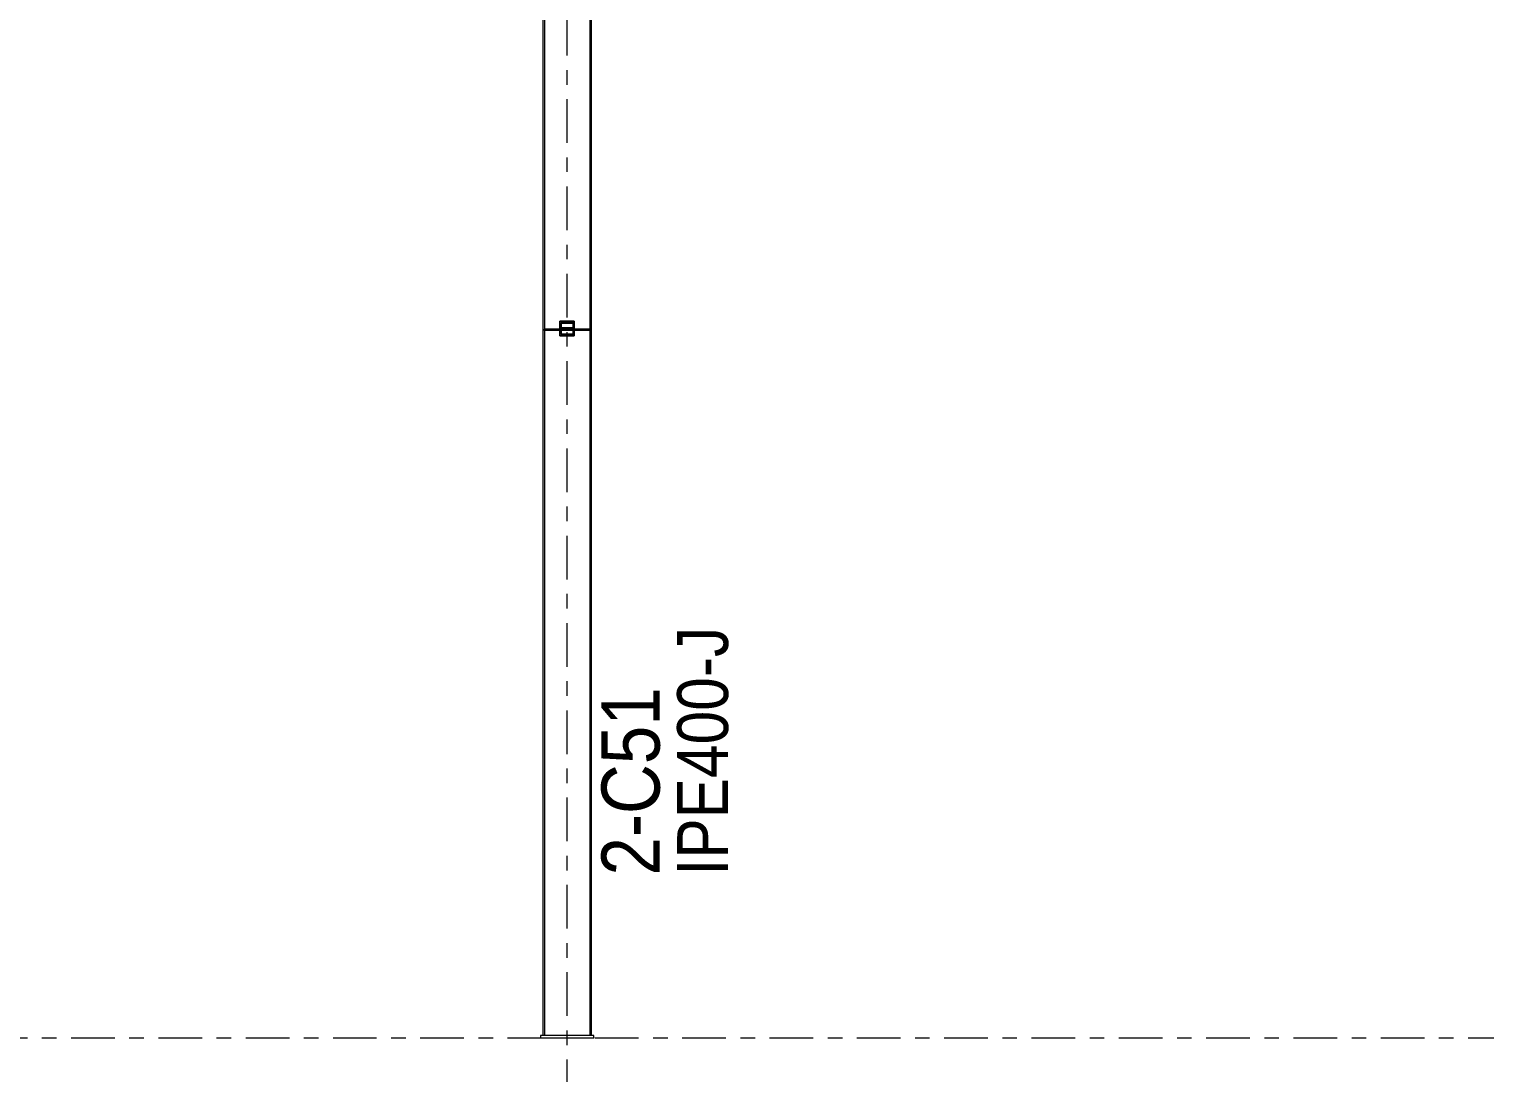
# Model space of a CAD drawing. Header units: millimetres. Extents: x -49 to 773, y -82 to 492.
# Drawn here: x 185.1 to 285.2, y 14.3 to 86 of the extents above; entities that cross this region are included whole.
import ezdxf

# ---------------------------------------------------------------- set-up
doc = ezdxf.new("R2010")
doc.units = ezdxf.units.MM
for name, pattern in [('XKITLINE00', [0]), ('XKITLINE02', [4, 2, -2]), ('XKITLINE03', [6, 3, -1, 1, -1])]:
    doc.linetypes.add(name, pattern=pattern)
for name, color, linetype, lineweight in [('Part', 2, 'Continuous', 0), ('PartMark', 7, 'Continuous', 0), ('S-grid', 1, 'Continuous', 0)]:
    doc.layers.add(name, color=color, linetype=linetype, lineweight=lineweight)
doc.styles.add('ARIAL', font='ARIAL.TTF')

# ---------------------------------------------------------------- blocks, each defined once
blk = doc.blocks.new('*A44')
at = {"layer": 'Part'}
h = blk.add_hatch(color=3, dxfattribs=at)
h.paths.add_polyline_path([(221.67, 65), (221.67, 65.83), (222.5, 65.83), (222.5, 65)], flags=17)
h.paths.add_polyline_path([(221.7, 65.8), (221.7, 65.03), (222.47, 65.03), (222.47, 65.8)])
blk = doc.blocks.new('*A482')
at = {"layer": 'S-grid', "color": 1, "linetype": 'XKITLINE03', "lineweight": 0}
blk.add_line((-10, 16.67), (586.56, 16.67), dxfattribs=at)
blk = doc.blocks.new('*A528')
at = {"layer": 'S-grid', "color": 1, "linetype": 'XKITLINE03', "lineweight": 0}
blk.add_line((222.08, -5.82), (222.08, 135.41), dxfattribs=at)
blk = doc.blocks.new('*A696')
at = {"layer": 'Part', "color": 2, "linetype": 'XKITLINE00', "lineweight": 0}
for p, q in [((220.42, 114.36), (223.75, 114.36)), ((220.53, 114.36), (220.53, 65.37)), ((223.64, 114.36), (223.64, 65.37)), ((220.42, 103.03), (220.42, 16.83)), ((223.75, 103.03), (223.75, 16.83)), ((220.53, 65.29), (220.53, 16.83)), ((223.64, 65.29), (223.64, 16.83))]:
    blk.add_line(p, q, dxfattribs=at)
at = {"layer": 'Part', "color": 7, "linetype": 'XKITLINE02', "lineweight": 0}
for p, q in [((220.42, 103.03), (220.42, 114.36)), ((223.75, 114.36), (223.75, 103.03)), ((220.53, 65.37), (220.53, 65.29)), ((223.64, 65.37), (223.64, 65.29)), ((223.75, 16.83), (220.42, 16.83))]:
    blk.add_line(p, q, dxfattribs=at)
blk = doc.blocks.new('*A697')
at = {"layer": 'Part', "color": 2, "linetype": 'XKITLINE00', "lineweight": 0}
for p, q in [((221.67, 65.83), (221.67, 65)), ((221.67, 65.83), (222.5, 65.83)), ((221.7, 65.03), (221.7, 65.8)), ((221.7, 65.8), (222.47, 65.8)), ((222.47, 65.03), (221.7, 65.03)), ((222.47, 65.8), (222.47, 65.03)), ((222.5, 65.83), (222.5, 65)), ((222.5, 65), (221.67, 65))]:
    blk.add_line(p, q, dxfattribs=at)
blk = doc.blocks.new('*A698')
at = {"layer": 'Part', "color": 2, "linetype": 'XKITLINE00', "lineweight": 0}
for p, q in [((220.25, 16.83), (220.25, 16.67)), ((223.92, 16.83), (220.25, 16.83)), ((220.25, 16.67), (223.92, 16.67)), ((223.92, 16.67), (223.92, 16.83))]:
    blk.add_line(p, q, dxfattribs=at)
blk = doc.blocks.new('*A699')
at = {"layer": 'Part', "color": 7, "linetype": 'XKITLINE02', "lineweight": 0}
for p, q in [((223.64, 65.37), (220.53, 65.37)), ((220.53, 65.29), (220.53, 65.37)), ((223.64, 65.29), (220.53, 65.29)), ((220.65, 65.37), (220.65, 65.29)), ((223.52, 65.29), (223.52, 65.37)), ((223.64, 65.37), (223.64, 65.29))]:
    blk.add_line(p, q, dxfattribs=at)
blk = doc.blocks.new('*A700')
at = {"layer": 'Part', "color": 7, "linetype": 'XKITLINE02', "lineweight": 0}
for p, q in [((221.58, 65.46), (221.58, 65.37)), ((222.58, 65.46), (221.58, 65.46)), ((221.58, 65.37), (222.58, 65.37)), ((222.58, 65.37), (222.58, 65.46))]:
    blk.add_line(p, q, dxfattribs=at)
blk = doc.blocks.new('*A701')
at = {"layer": 'Part', "color": 7, "linetype": 'XKITLINE02', "lineweight": 0}
for p, q in [((221.58, 65.92), (222.58, 65.92)), ((221.58, 64.92), (221.58, 65.92)), ((222.58, 65.92), (222.58, 64.92)), ((222.58, 64.92), (221.58, 64.92))]:
    blk.add_line(p, q, dxfattribs=at)
blk = doc.blocks.new('*A702')
at = {"layer": 'Part', "color": 2, "linetype": 'XKITLINE00', "lineweight": 0}
for p, q in [((221.58, 65.37), (220.53, 65.37)), ((220.53, 65.29), (220.53, 65.37)), ((221.58, 65.29), (220.53, 65.29)), ((223.64, 65.37), (222.58, 65.37)), ((223.64, 65.29), (222.58, 65.29)), ((223.64, 65.37), (223.64, 65.29))]:
    blk.add_line(p, q, dxfattribs=at)
at = {"layer": 'Part', "color": 7, "linetype": 'XKITLINE02', "lineweight": 0}
for p, q in [((220.65, 65.29), (220.65, 65.37)), ((222.58, 65.37), (221.58, 65.37)), ((222.58, 65.29), (221.58, 65.29)), ((223.52, 65.29), (223.52, 65.37))]:
    blk.add_line(p, q, dxfattribs=at)
blk = doc.blocks.new('*A703')
at = {"layer": 'Part', "color": 7, "linetype": 'XKITLINE02', "lineweight": 0}
for p, q in [((221.58, 65.37), (221.58, 65.46)), ((221.58, 65.46), (222.58, 65.46)), ((222.58, 65.37), (221.58, 65.37)), ((222.58, 65.46), (222.58, 65.37))]:
    blk.add_line(p, q, dxfattribs=at)
blk = doc.blocks.new('*A704')
at = {"layer": 'Part', "color": 2, "linetype": 'XKITLINE00', "lineweight": 0}
for p, q in [((222.58, 65.92), (221.58, 65.92)), ((221.58, 65.92), (221.58, 64.92)), ((222.58, 64.92), (222.58, 65.92)), ((221.58, 64.92), (222.58, 64.92))]:
    blk.add_line(p, q, dxfattribs=at)
blk = doc.blocks.new('*A781')
at = {"layer": 'Part', "color": 7, "linetype": 'XKITLINE02', "lineweight": 0}
for p, q in [((222.5, 65.83), (221.67, 65.83)), ((221.67, 65.83), (221.67, 65)), ((221.7, 65.8), (222.47, 65.8)), ((221.7, 65.03), (221.7, 65.8)), ((222.47, 65.03), (221.7, 65.03)), ((222.47, 65.8), (222.47, 65.03)), ((222.5, 65), (222.5, 65.83)), ((221.67, 65), (222.5, 65))]:
    blk.add_line(p, q, dxfattribs=at)
blk = doc.blocks.new('*A2043')
at = {"layer": 'PartMark', "color": 7, "style": 'ARIAL', "width": 0.85}
blk.add_text('IPE400-J', height=3.5, rotation=90.0002, dxfattribs=at).set_placement((233.15, 27.83))
at = {"layer": 'PartMark', "color": 3, "style": 'ARIAL', "width": 0.85}
blk.add_text('2-C51', height=4, rotation=90.0002, dxfattribs=at).set_placement((228.45, 27.83))

msp = doc.modelspace()

# ---------------------------------------------------------------- block references
at = {"lineweight": 0}
for name in ['*A528', '*A696', '*A699', '*A702', '*A701', '*A704', '*A700', '*A703', '*A44', '*A697', '*A781', '*A2043', '*A482', '*A698']:
    msp.add_blockref(name, (0, 0), dxfattribs=at)

doc.saveas('drawing.dxf')
